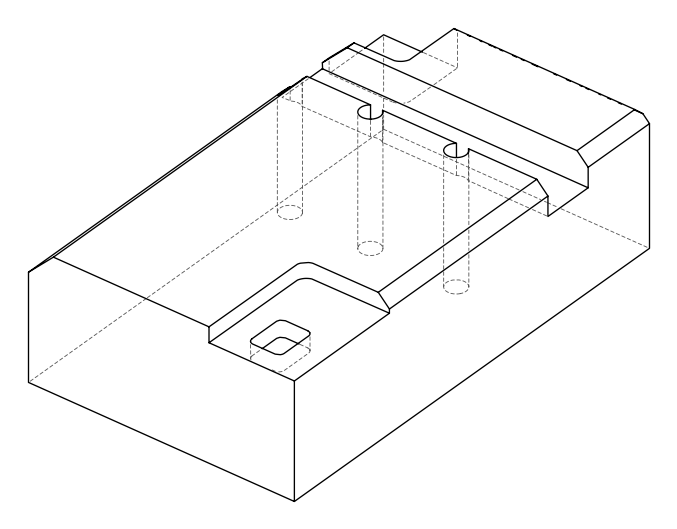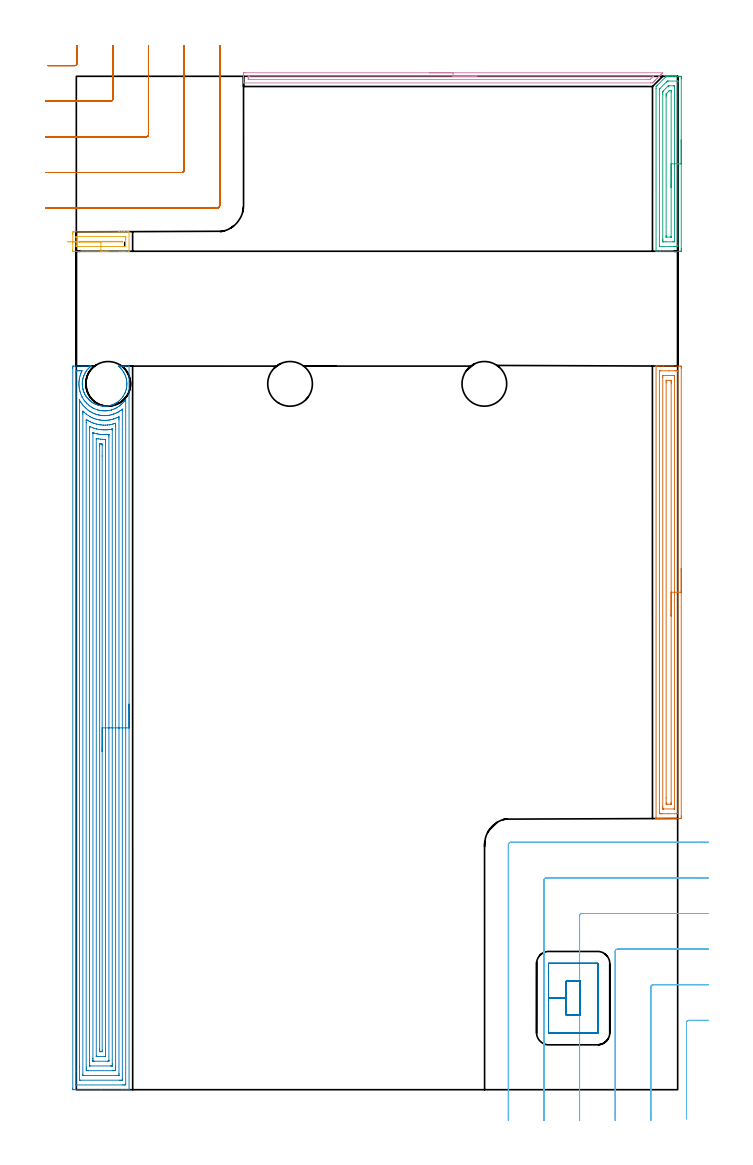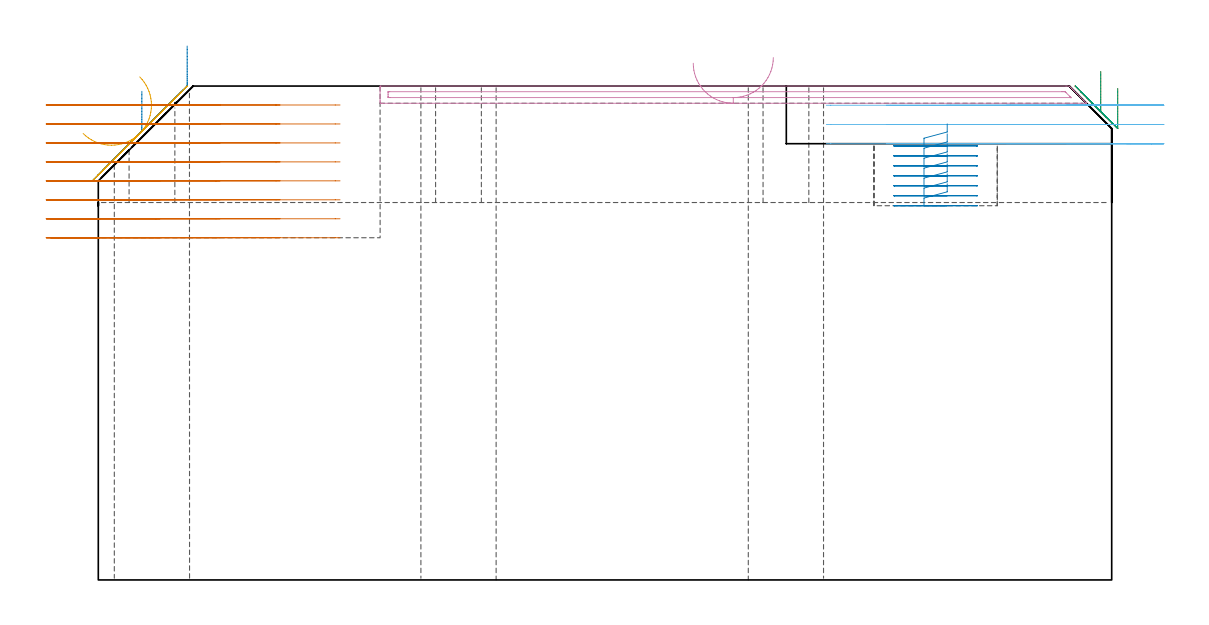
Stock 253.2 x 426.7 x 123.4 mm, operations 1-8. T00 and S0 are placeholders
(PLAN: 21 operations, 13 tool changes, 58 min)
(1 AREA_MILL | FG_CHAMFER_SURFACE | UGT0205_001 | 6.34 min | 11386 mm3)
(2 AREA_MILL_1 | FG_CHAMFER_SURFACE_1 | UGT0205_001 | 21.56 min | 87424 mm3)
(3 AREA_MILL_2 | FG_CHAMFER_SURFACE_2 | UGT0205_001 | 2.57 min | 4478 mm3)
(4 AREA_MILL_3 | FG_CHAMFER_SURFACE_3 | UGT0205_001 | 2.96 min | 1634 mm3)
(5 AREA_MILL_4 | FG_CHAMFER_SURFACE_4 | UGT0205_001 | 0.95 min | 6915 mm3)
(6 MILL_CORNER_NOTCH_RECTANGULAR | CORNER_NOTCH_RECTANGULAR | UGT0201_094 | Follow Part, ap 5, ae 75% | 4.98 min | 132983 mm3)
(7 MILL_CORNER_NOTCH_RECTANGULAR_1 | CORNER_NOTCH_RECTANGULAR_1 | UGT0201_094 | Follow Part, ap 5, ae 75% | 7.47 min | 171441 mm3)
(8 MILL_RECTANGULAR_POCKET | POCKET_RECTANGULAR_STRAIGHT | NXT0201_013 | Follow Part, ap 2.5, ae 75% | 2.69 min | 18430 mm3)
(9 MILL_RECTANGULAR_SLOT | SLOT_RECTANGULAR | UGT0201_009 | Follow Part, ap 11.25, ae 75% | 4.63 min | 351263 mm3)
(10 SPOT_DRILL | STEP1HOLE | NXT0321_9005460120000 | 0.05 min | 43 mm3)
(11 SPOT_DRILL_1 | STEP1HOLE_1 | NXT0321_9005460120000 | 0.05 min | 191 mm3)
(12 SPOT_DRILL_2 | STEP1HOLE_2 | NXT0321_9005460120000 | 0.05 min | 178 mm3)
(13 DRILL_BLIND_HOLE_INTO_CENTER | STEP1HOLE | NXT0301_092 | 0.08 min | 971 mm3)
(14 GUN_DRILL_THROUGH_HOLE | STEP1HOLE | UGT0307_009 | 0.62 min | 11939 mm3)
(15 DRILL_TO_ENLARGE_THROUGH_HOLE | STEP1HOLE | UGT0301_256 | 0.53 min | 18258 mm3)
(16 DRILL_BLIND_HOLE_INTO_CENTER_1 | STEP1HOLE_1 | NXT0301_092 | 0.08 min | 1719 mm3)
(17 GUN_DRILL_THROUGH_HOLE_1 | STEP1HOLE_1 | UGT0307_009 | 0.62 min | 12018 mm3)
(18 DRILL_TO_ENLARGE_THROUGH_HOLE_1 | STEP1HOLE_1 | UGT0301_256 | 0.53 min | 19670 mm3)
(19 DRILL_BLIND_HOLE_INTO_CENTER_2 | STEP1HOLE_2 | NXT0301_092 | 0.08 min | 1720 mm3)
(20 GUN_DRILL_THROUGH_HOLE_2 | STEP1HOLE_2 | UGT0307_009 | 0.62 min | 12036 mm3)
(21 DRILL_TO_ENLARGE_THROUGH_HOLE_2 | STEP1HOLE_2 | UGT0301_256 | 0.53 min | 19658 mm3)
(TOOL UGT0205_001 | Chamfer Mill 20 x 3 x 45 deg. | D20 FL50 Z2)
(TOOL UGT0201_094 | End mill 20 mm | D20 FL38 Z4)
(TOOL NXT0201_013 | ENDMILL 10mm | D10 FL30 Z4)
(TOOL UGT0201_009 | End Mill 45 mm | D45 FL63 Z6)
(TOOL NXT0321_9005460120000 | NC Spot Drill, 142deg, 12mm, Carbide, Uncoated | D12 PA142 FL30 Z2)
(TOOL NXT0301_092 | Carbide Drill 12.1mm [860.1-1210-061A1-MM 2214] | D12.1 PA140 FL77 Z2)
(TOOL UGT0307_009 | Gun Drill 12 mm | D12 PA130 FL24 Z1)
(TOOL UGT0301_256 | Twist Drill 18.8 mm | D18.8 PA118 FL135 Z2)
(OP 1 AREA_MILL)
G17 G21 G94 G90
T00 M6
G54
G17 G0 G90 X254.7 Y219.45 S1061 M3
G43 Z133.4 H0
Z122.8
G94 G1 Y219.412 Z121.928 F250.
Y219.298 Z121.064
Y219.109 Z120.212
Y218.847 Z119.38
Y218.513 Z118.574
Y218.11 Z117.8
Y217.642 Z117.064
Y217.11 Z116.372
Y216.521 Z115.729
Y215.878 Z115.14
Y215.186 Z114.609
Y214.45 Z114.14
Y213.676 Z113.737
Y212.87 Z113.403
Y212.038 Z113.141
Y211.186 Z112.952
Y210.322 Z112.838
Y209.45 Z112.8
Y115.246
X254.699 Y114.811 Z112.801
X254.695 Y114.358 Z112.803
X254.692 Y114.21 Z112.806
X254.248 Y114.2 Z113.249
X247.196 Z120.298
X246.639 Z120.858
X246.315 Z121.181
X245.757 Z121.739
X245.433 Z122.062
X244.785 Z122.715
X244.432 Z123.067
X244.104 Y114.206 Z123.387
X244.103 Y114.207 Z123.388
X244.1 Y114.362 Z123.4
Y114.364
Y304.536
X244.102 Y304.641 Z123.392
X244.103 Y304.654 Z123.39
X244.127 Y304.69 Z123.365
X244.432 Y304.7 Z123.067
X244.785 Z122.715
X245.433 Z122.062
X246.639 Z120.858
X247.196 Z120.298
X253.646 Z113.852
X254.248 Y304.695 Z113.249
X254.692 Y304.69 Z112.806
X254.695 Y304.542 Z112.803
X254.699 Y304.089 Z112.801
X254.7 Y303.632 Z112.8
Y209.45
X253.286 Z114.214
X253.285 Y116.292 Z114.215
X253.284 Y116.242 Z114.216
X253.282 Y116.218 Z114.218
X253.28 Y116.213 Z114.22
X253.267 Y116.21 Z114.233
X252.875 Y116.201 Z114.625
X249.35 Y116.2 Z118.15
X246.706 Z120.794
X246.315 Y116.201 Z121.185
X245.821 Y116.203 Z121.679
X245.613 Y116.21 Z121.887
X245.521 Y116.23 Z121.979
X245.516 Y116.513 Z121.984
X245.515 Y116.596 Z121.985
Y302.608
X245.516 Y302.658 Z121.984
X245.518 Y302.682 Z121.982
X245.52 Y302.687 Z121.98
X245.533 Y302.69 Z121.967
X245.925 Y302.698 Z121.575
X249.449 Y302.7 Z118.051
X252.094 Z115.406
X252.485 Y302.699 Z115.015
X252.979 Y302.697 Z114.521
X253.187 Y302.69 Z114.313
X253.279 Y302.67 Z114.221
X253.284 Y302.387 Z114.216
X253.285 Y302.304 Z114.215
X253.286 Y209.45 Z114.214
X251.872 Z115.628
X251.871 Y119.004 Z115.629
X251.869 Y118.382 Z115.631
X251.866 Y118.247 Z115.634
X251.865 Y118.22 Z115.635
X251.842 Y118.21 Z115.658
X251.78 Y118.203 Z115.72
X251.604 Y118.201 Z115.896
X247.196 Z120.304
X247.017 Y118.203 Z120.483
X246.966 Y118.206 Z120.534
X246.939 Y118.21 Z120.561
X246.935 Y118.222 Z120.565
X246.932 Y118.292 Z120.568
X246.93 Y118.382 Z120.57
X246.929 Y118.653 Z120.571
Y119.275
Y299.896
X246.931 Y300.518 Z120.569
X246.934 Y300.653 Z120.566
X246.935 Y300.68 Z120.565
X246.958 Y300.69 Z120.542
X247.02 Y300.697 Z120.48
X247.196 Y300.699 Z120.304
X251.604 Z115.896
X251.783 Y300.697 Z115.717
X251.834 Y300.694 Z115.666
X251.861 Y300.69 Z115.639
X251.865 Y300.678 Z115.635
X251.868 Y300.608 Z115.632
X251.87 Y300.518 Z115.63
X251.871 Y300.247 Z115.629
Y299.625
X251.872 Y209.45 Z115.628
X250.457 Z117.043
Y121.06
X250.454 Y120.44 Z117.046
X250.45 Y120.23 Z117.05
X250.446 Y120.209 Z117.054
X250.424 Y120.206 Z117.076
X250.372 Y120.203 Z117.128
X250.265 Y120.201 Z117.235
X248.927 Y120.2 Z118.573
X248.53 Y120.21 Z118.97
X248.35 Y120.221 Z119.15
X248.348 Y120.324 Z119.152
X248.344 Y120.791 Z119.156
X248.343 Y122.846 Z119.157
Y297.84
X248.346 Y298.46 Z119.154
X248.35 Y298.67 Z119.15
X248.354 Y298.691 Z119.146
X248.376 Y298.694 Z119.124
X248.428 Y298.697 Z119.072
X248.534 Y298.699 Z118.966
X249.873 Y298.7 Z117.627
X250.27 Y298.69 Z117.23
X250.45 Y298.679 Z117.05
X250.452 Y298.576 Z117.048
X250.456 Y298.109 Z117.044
X250.457 Y297.84 Z117.043
Y297.215
Y209.45
Y208.578 Z117.081
Y207.714 Z117.195
Y206.862 Z117.383
Y206.03 Z117.646
Y205.224 Z117.98
Y204.45 Z118.382
Y203.714 Z118.851
Y203.022 Z119.382
Y202.379 Z119.972
Y201.79 Z120.615
Y201.258 Z121.307
Y200.79 Z122.043
Y200.387 Z122.817
Y200.053 Z123.622
Y199.791 Z124.454
Y199.602 Z125.306
Y199.488 Z126.171
Y199.45 Z127.043
G0 Z133.4
M5
M2
(OP 2 AREA_MILL_1)
G17 G21 G94 G90
T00 M6
G54
G17 G0 G90 X22.2 Y162.35 S1061 M3
G43 Z133.4 H0
G94 G1 Y162.312 Z132.528 F250.
Y162.198 Z131.663
Y162.009 Z130.812
Y161.747 Z129.98
Y161.413 Z129.174
Y161.01 Z128.4
Y160.542 Z127.664
Y160.01 Z126.972
Y159.421 Z126.329
Y158.778 Z125.739
Y158.086 Z125.208
Y157.35 Z124.74
Y156.576 Z124.337
Y155.77 Z124.003
Y154.938 Z123.741
Y154.086 Z123.552
Y153.222 Z123.438
Y152.35 Z123.4
Y0.161
X22.194 Y0.01 Z123.393
X21.896 Y0. Z123.096
X21.536 Z122.735
X20.901 Z122.095
X19.704 Z120.9
X19.142 Z120.336
X10.341 Z111.538
X-1.08 Z100.117
X-1.364 Y0.003 Z99.834
X-1.492 Y0.01 Z99.705
X-1.499 Y0.14 Z99.699
X-1.5 Y0.608 Z99.7
Y303.626
X-1.499 Y304.092 Z99.701
X-1.496 Y304.514 Z99.702
X-1.492 Y304.69 Z99.705
X-1.08 Y304.7 Z100.117
X2.437 Z103.632
X3.878 Z105.075
X5.075 Z106.269
X5.392 Z106.592
X5.954 Z107.153
X6.034 Z107.231
X6.121 Z107.313
X6.196 Y304.69 Z107.384
X6.201 Y304.675 Z107.389
X6.202 Y304.67 Z107.39
X6.137 Y304.62 Z107.331
X6.034 Y304.539 Z107.232
X5.954 Y304.474 Z107.152
X5.854 Y304.394 Z107.053
X5.755 Y304.311 Z106.954
X5.457 Y304.043 Z106.657
X5.208 Y303.795 Z106.407
X5.16 Y303.747 Z106.359
X5.075 Y303.655 Z106.275
X4.871 Y303.433 Z106.07
X4.672 Y303.2 Z105.871
X4.593 Y303.108 Z105.793
X4.268 Y302.677 Z105.467
X4.195 Y302.569 Z105.395
X3.958 Y302.216 Z105.157
X3.696 Y301.773 Z104.896
X3.689 Y301.759 Z104.889
X3.506 Y301.415 Z104.702
X3.457 Y301.324 Z104.655
X3.376 Y301.155 Z104.575
X3.222 Y300.795 Z104.421
X3.117 Y300.522 Z104.312
X3.081 Y300.432 Z104.278
X3.048 Y300.337 Z104.247
X3.023 Y300.261 Z104.221
X2.964 Y300.076 Z104.157
X2.934 Y299.987 Z104.128
X2.806 Y299.54 Z104.001
X2.73 Y299.219 Z103.929
X2.701 Y299.095 Z103.9
X2.638 Y298.737 Z103.833
X2.621 Y298.648 Z103.818
X2.562 Y298.202 Z103.76
X2.554 Y298.108 Z103.752
X2.535 Y297.844 Z103.724
X2.527 Y297.756 Z103.717
X2.519 Y297.526 Z103.707
X2.517 Y297.44 Z103.701
X2.512 Y297.335 Z103.699
X2.51 Y297.31
X2.515 Y296.952 Z103.704
Y296.863 Z103.708
X2.528 Y296.599 Z103.727
X2.539 Y296.417 Z103.738
X2.578 Y296.059 Z103.776
X2.587 Y295.972 Z103.786
X2.657 Y295.525 Z103.856
X2.73 Y295.169 Z103.929
X2.748 Y295.079 Z103.947
X2.843 Y294.72 Z104.039
X2.866 Y294.632 Z104.062
X2.978 Y294.274 Z104.173
X3.004 Y294.187 Z104.201
X3.17 Y293.739 Z104.368
X3.313 Y293.39 Z104.513
X3.353 Y293.295 Z104.552
X3.376 Y293.244 Z104.575
X3.535 Y292.935 Z104.731
X3.592 Y292.821 Z104.79
X3.823 Y292.403 Z105.02
X3.902 Y292.278 Z105.098
X3.956 Y292.191 Z105.153
X4.039 Y292.057 Z105.238
X4.05 Y292.041 Z105.249
X4.269 Y291.719 Z105.466
X4.361 Y291.596 Z105.556
X4.424 Y291.511 Z105.619
X4.69 Y291.187 Z105.889
X4.782 Y291.078 Z105.978
X4.785 Y291.074 Z105.981
X4.849 Y291.001 Z106.047
X5.028 Y290.799 Z106.227
X5.075 Y290.747 Z106.272
X5.112 Y290.703 Z106.311
X5.16 Y290.649 Z106.359
X5.189 Y290.619 Z106.388
X5.325 Y290.494 Z106.523
X5.368 Y290.454 Z106.565
X5.419 Y290.406 Z106.618
X5.594 Y290.243 Z106.793
X5.615 Y290.224 Z106.813
X5.661 Y290.186 Z106.857
X5.75 Y290.108 Z106.946
X5.954 Y289.932 Z107.15
X6.053 Y289.846 Z107.251
X6.096 Y289.811 Z107.295
X6.201 Y289.727 Z107.401
X6.569 Y289.466 Z107.768
X6.944 Y289.224 Z108.143
X7.008 Y289.187 Z108.207
X7.273 Y289.035 Z108.465
X7.345 Y288.992 Z108.543
X7.472 Y288.918 Z108.672
X7.616 Y288.835 Z108.815
X7.836 Y288.729 Z109.036
X8.279 Y288.533 Z109.479
X8.728 Y288.358 Z109.928
X9.172 Y288.211 Z110.372
X9.62 Y288.09 Z110.82
X10.279 Y287.943 Z111.479
X10.512 Y287.911 Z111.712
X11.404 Y287.825 Z112.604
X11.85 Y287.808 Z113.05
X12.296 Y287.816 Z113.496
X12.743 Y287.846 Z113.943
X13.188 Y287.895 Z114.388
X13.521 Y287.943 Z114.721
X14.08 Y288.066 Z115.28
X14.528 Y288.182 Z115.728
X14.972 Y288.324 Z116.172
X15.421 Y288.491 Z116.621
X15.864 Y288.682 Z117.064
X16.184 Y288.835 Z117.384
X16.756 Y289.163 Z117.956
X17.182 Y289.435 Z118.382
X17.648 Y289.764 Z118.848
X18.101 Y290.149 Z119.301
X18.54 Y290.55 Z119.74
X18.61 Y290.619 Z119.81
X19.004 Y291.059 Z120.204
X19.38 Y291.511 Z120.58
X19.432 Y291.579 Z120.632
X19.713 Y291.986 Z120.913
X19.976 Y292.403 Z121.176
X20.324 Y293.036 Z121.524
X20.446 Y293.295 Z121.646
X20.631 Y293.739 Z121.831
X20.798 Y294.187 Z121.998
X20.936 Y294.632 Z122.136
X21.052 Y295.079 Z122.252
X21.142 Y295.516 Z122.342
X21.218 Y295.971 Z122.418
X21.261 Y296.417 Z122.461
X21.287 Y296.864 Z122.487
X21.292 Y297.31 Z122.492
X21.274 Y297.756 Z122.474
X21.216 Y298.445 Z122.416
X21.184 Y298.648 Z122.384
X21.099 Y299.095 Z122.299
X20.997 Y299.54 Z122.197
X20.869 Y299.988 Z122.069
X20.72 Y300.432 Z121.92
X20.542 Y300.88 Z121.742
X20.346 Y301.324 Z121.546
X20.324 Y301.368 Z121.524
X20.092 Y301.795 Z121.292
X19.841 Y302.216 Z121.041
X19.432 Y302.816 Z120.632
X19.208 Y303.108 Z120.408
X18.881 Y303.484 Z120.081
X18.54 Y303.848 Z119.74
X18.386 Y304. Z119.586
X18.282 Y304.092 Z119.482
X18.115 Y304.243 Z119.314
X17.849 Y304.493 Z119.046
X17.781 Y304.581 Z118.978
X17.703 Y304.7 Z118.898
X19.142 Z120.336
X19.704 Z120.901
X20.021 Z121.217
X20.583 Z121.779
X20.901 Z122.095
X21.897 Y304.699 Z123.097
X22.194 Y304.69 Z123.393
X22.2 Y304.539 Z123.4
Y152.35
X20.786 Z121.986
X20.785 Y2.51 Z121.985
X20.784 Y2.393 Z121.984
X20.779 Y2.015 Z121.979
X20.404 Y2.004 Z121.604
X20.021 Y2.002 Z121.221
X19.529 Y2. Z120.729
X-0.004 Y2.001 Z101.196
X-0.033 Y2.003 Z101.167
X-0.063 Y2.008 Z101.137
X-0.079 Y2.013 Z101.121
X-0.08 Y2.035 Z101.12
X-0.085 Y2.275 Z101.115
X-0.086 Y7.827 Z101.114
X-0.085 Y302.19 Z101.115
X-0.084 Y302.307 Z101.116
X-0.079 Y302.685 Z101.121
X0.296 Y302.696 Z101.496
X0.679 Y302.699 Z101.879
X1.171 Y302.7 Z102.371
X1.558 Z102.758
X2.051 Y302.699 Z103.251
X2.222 Y302.695 Z103.422
X2.355 Y302.69 Z103.555
X2.399 Y302.679 Z103.599
X2.293 Y302.454 Z103.493
X2.226 Y302.307 Z103.426
X2.022 Y301.836 Z103.222
X1.853 Y301.415 Z103.053
X1.806 Y301.289 Z103.006
X1.774 Y301.195 Z102.974
X1.558 Y300.522 Z102.758
X1.385 Y299.805 Z102.585
X1.345 Y299.629 Z102.545
X1.242 Y299.057 Z102.442
X1.2 Y298.737 Z102.4
X1.148 Y298.26 Z102.348
X1.116 Y297.844 Z102.316
X1.099 Y297.417 Z102.299
X1.102 Y296.952 Z102.302
X1.121 Y296.503 Z102.321
X1.154 Y296.059 Z102.354
X1.217 Y295.513 Z102.417
X1.271 Y295.166 Z102.471
X1.42 Y294.414 Z102.62
X1.454 Y294.274 Z102.654
X1.558 Y293.879 Z102.758
X1.716 Y293.381 Z102.916
X1.8 Y293.136 Z103.
X2.056 Y292.489 Z103.256
X2.17 Y292.217 Z103.37
X2.437 Y291.667 Z103.637
X2.468 Y291.606 Z103.668
X2.473 Y291.596 Z103.673
X2.52 Y291.511 Z103.72
X3.007 Y290.703 Z104.207
X3.316 Y290.252 Z104.516
X3.662 Y289.811 Z104.862
X4.195 Y289.191 Z105.395
X4.456 Y288.918 Z105.656
X5.075 Y288.358 Z106.275
X5.469 Y288.026 Z106.669
X5.75 Y287.819 Z106.95
X5.954 Y287.676 Z107.154
X6.277 Y287.467 Z107.477
X6.822 Y287.133 Z108.022
X6.847 Y287.119 Z108.047
X7.216 Y286.925 Z108.416
X7.433 Y286.822 Z108.633
X7.712 Y286.699 Z108.912
X8.428 Y286.406 Z109.628
X8.592 Y286.352 Z109.792
X8.933 Y286.24 Z110.133
X9.471 Y286.104 Z110.671
X9.647 Y286.061 Z110.847
X10.044 Y285.981 Z111.244
X10.35 Y285.934 Z111.55
X10.692 Y285.893 Z111.892
X11.229 Y285.847 Z112.429
X11.638 Y285.825 Z112.838
X12.108 Y285.822 Z113.308
X12.505 Y285.838 Z113.705
X12.988 Y285.877 Z114.188
X13.311 Y285.912 Z114.511
X13.867 Y286.005 Z115.067
X14.06 Y286.044 Z115.26
X14.746 Y286.207 Z115.946
X14.773 Y286.213 Z115.973
X14.866 Y286.24 Z116.066
X15.433 Y286.436 Z116.633
X15.625 Y286.509 Z116.825
X16.064 Y286.688 Z117.264
X16.504 Y286.887 Z117.704
X16.669 Y286.966 Z117.869
X16.978 Y287.133 Z118.178
X17.235 Y287.284 Z118.435
X17.384 Y287.377 Z118.584
X17.774 Y287.629 Z118.974
X18.263 Y287.965 Z119.463
X18.298 Y287.99 Z119.498
X18.344 Y288.026 Z119.544
X18.774 Y288.399 Z119.974
X19.142 Y288.729 Z120.342
X19.346 Y288.918 Z120.546
X19.674 Y289.271 Z120.874
X20.021 Y289.662 Z121.221
X20.09 Y289.741 Z121.29
X20.147 Y289.811 Z121.347
X20.342 Y290.059 Z121.542
X20.478 Y290.24 Z121.678
X20.778 Y290.656 Z121.978
X20.786 Y289.811 Z121.986
Y152.35
X19.371 Z120.571
Y4.838
X19.369 Y4.178 Z120.569
X19.367 Y4.062 Z120.567
X19.364 Y4.013 Z120.564
X19.312 Y4.006 Z120.512
X19.142 Y4.003 Z120.342
X18.438 Y4. Z119.638
X18.263 Z119.463
X1.733 Z102.933
X1.558 Y4.003 Z102.758
X1.383 Y4.008 Z102.583
X1.338 Y4.01 Z102.538
X1.335 Y4.04 Z102.535
X1.331 Y4.101 Z102.531
X1.329 Y4.178 Z102.529
X1.328 Y9.527 Z102.528
X1.329 Y290.384 Z102.529
X1.33 Y290.406 Z102.53
X1.339 Y290.393 Z102.539
X1.682 Y289.811 Z102.882
X1.874 Y289.49 Z103.074
X2.261 Y288.918 Z103.461
X2.437 Y288.68 Z103.637
X2.722 Y288.317 Z103.922
X2.966 Y288.026 Z104.166
X3.316 Y287.624 Z104.516
X3.805 Y287.133 Z105.005
X4.195 Y286.779 Z105.395
X4.831 Y286.24 Z106.031
X5.075 Y286.063 Z106.275
X5.63 Y285.676 Z106.83
X5.954 Y285.482 Z107.154
X6.181 Y285.348 Z107.381
X6.833 Y284.997 Z108.033
X7.456 Y284.715 Z108.656
X7.712 Y284.613 Z108.912
X8.115 Y284.455 Z109.315
X8.592 Y284.308 Z109.792
X9.173 Y284.153 Z110.373
X9.471 Y284.083 Z110.671
X9.933 Y283.986 Z111.133
X10.35 Y283.928 Z111.55
X10.93 Y283.866 Z112.13
X11.229 Y283.846 Z112.429
X11.854 Y283.821 Z113.054
X12.108 Y283.822 Z113.308
X12.706 Y283.849 Z113.906
X12.988 Y283.873 Z114.188
X13.504 Y283.931 Z114.704
X13.867 Y283.991 Z115.067
X14.251 Y284.065 Z115.451
X14.746 Y284.183 Z115.946
X14.96 Y284.238 Z116.16
X15.625 Y284.438 Z116.825
X15.639 Y284.442 Z116.839
X15.679 Y284.455 Z116.879
X16.273 Y284.69 Z117.473
X16.504 Y284.787 Z117.704
X16.886 Y284.96 Z118.086
X17.384 Y285.213 Z118.584
X17.471 Y285.259 Z118.671
X17.628 Y285.348 Z118.828
X18.023 Y285.591 Z119.223
X18.263 Y285.746 Z119.463
X18.556 Y285.943 Z119.756
X18.982 Y286.24 Z120.182
X19.072 Y286.312 Z120.272
X19.142 Y286.369 Z120.342
X19.2 Y286.417 Z120.4
X19.294 Y286.493 Z120.494
X19.345 Y286.53 Z120.545
X19.366 Y286.544 Z120.566
X19.367 Y286.538 Z120.567
X19.369 Y286.473 Z120.569
X19.371 Y286.24 Z120.571
Y286.008
Y152.35
X17.957 Z119.157
Y6.856
X17.955 Y6.276 Z119.155
X17.952 Y6.08 Z119.152
X17.951 Y6.018 Z119.151
X17.91 Y6.01 Z119.11
X17.805 Y6.007 Z119.005
X17.384 Y6. Z118.584
X17.347 Z118.547
X3.28 Z104.48
X2.893 Y6.004 Z104.093
X2.796 Y6.007 Z103.996
X2.753 Y6.01 Z103.953
X2.75 Y6.04 Z103.95
X2.747 Y6.128 Z103.947
X2.743 Y6.545 Z103.943
Y284.455
Y285.037
X2.746 Y285.348 Z103.946
X2.75 Y285.698 Z103.95
X2.753 Y285.712 Z103.953
X3.146 Y285.348 Z104.346
X3.316 Y285.198 Z104.516
X4.181 Y284.455 Z105.381
X4.195 Y284.444 Z105.395
X4.236 Y284.414 Z105.436
X5.075 Y283.846 Z106.275
X5.536 Y283.563 Z106.736
X5.954 Y283.333 Z107.154
X6.439 Y283.071 Z107.639
X6.833 Y282.899 Z108.033
X7.372 Y282.67 Z108.572
X7.712 Y282.542 Z108.912
X7.908 Y282.472 Z109.108
X8.592 Y282.273 Z109.792
X9.12 Y282.133 Z110.32
X9.471 Y282.06 Z110.671
X9.81 Y281.993 Z111.01
X10.196 Y281.933 Z111.396
X10.35 Y281.917 Z111.55
X11.168 Y281.84 Z112.368
X11.229 Y281.837 Z112.429
X12.073 Y281.814 Z113.273
X12.108 Y281.815 Z113.308
X12.91 Y281.856 Z114.11
X12.988 Y281.864 Z114.188
X13.7 Y281.947 Z114.9
X13.867 Y281.974 Z115.067
X14.444 Y282.084 Z115.644
X14.746 Y282.154 Z115.946
X15.154 Y282.256 Z116.354
X15.625 Y282.396 Z116.825
X15.831 Y282.461 Z117.031
X16.429 Y282.67 Z117.629
X16.484 Y282.691 Z117.684
X16.504 Y282.7 Z117.704
X17.101 Y282.957 Z118.301
X17.384 Y283.088 Z118.584
X17.827 Y283.303 Z119.027
X17.948 Y283.362 Z119.148
X17.951 Y283.244 Z119.151
X17.955 Y282.982 Z119.155
X17.957 Y282.67 Z119.157
Y282.088
Y152.35
X16.543 Z117.743
Y9.534
X16.541 Y8.641 Z117.741
X16.54 Y8.604 Z117.74
X16.504 Y8.01 Z117.704
X16.253 Y8.004 Z117.453
X15.625 Y8.001 Z116.825
X15.377 Y8. Z116.577
X5.075 Y8.001 Z106.275
X4.825 Y8.002 Z106.025
X4.195 Y8.01 Z105.395
X4.16 Y8.641 Z105.36
X4.158 Y8.679 Z105.358
X4.157 Y9.534 Z105.357
Y280.924
X4.159 Y281.777 Z105.359
X4.16 Y281.813 Z105.36
X4.195 Y282.206 Z105.395
X4.455 Y282.044 Z105.655
X4.886 Y281.777 Z106.086
X5.075 Y281.669 Z106.275
X5.318 Y281.53 Z106.518
X5.954 Y281.198 Z107.154
X6.65 Y280.885 Z107.85
X6.833 Y280.809 Z108.033
X6.959 Y280.757 Z108.159
X7.427 Y280.585 Z108.627
X7.712 Y280.492 Z108.912
X8.269 Y280.319 Z109.469
X8.592 Y280.24 Z109.792
X9.421 Y280.042 Z110.621
X9.471 Y280.032 Z110.671
X9.679 Y279.992 Z110.879
X10.35 Y279.912 Z111.55
X10.438 Y279.903 Z111.638
X11.229 Y279.844 Z112.429
X11.385 Y279.834 Z112.585
X12.108 Y279.822 Z113.308
X12.274 Y279.824 Z113.474
X12.988 Y279.862 Z114.188
X13.107 Y279.871 Z114.307
X13.867 Y279.955 Z115.067
X13.899 Y279.96 Z115.099
X14.093 Y279.992 Z115.293
X14.642 Y280.098 Z115.842
X14.746 Y280.122 Z115.946
X15.349 Y280.273 Z116.549
X15.625 Y280.351 Z116.825
X16.031 Y280.473 Z117.231
X16.504 Y280.622 Z117.704
X16.54 Y279.992 Z117.74
X16.542 Y279.955 Z117.742
X16.543 Y279.1 Z117.743
Y152.35
X15.129 Z116.329
Y10.93
X15.127 Y10.426 Z116.327
X15.124 Y10.042 Z116.324
X15.122 Y10.018 Z116.322
X15.111 Y10.01 Z116.311
X15.061 Y10.006 Z116.261
X14.956 Y10.002 Z116.156
X14.746 Y10.001 Z115.946
X14.287 Y10. Z115.487
X5.814 Z107.014
X5.702 Y10.002 Z106.902
X5.628 Y10.006 Z106.828
X5.586 Y10.01 Z106.786
X5.578 Y10.018 Z106.778
X5.576 Y10.038 Z106.776
X5.573 Y10.426 Z106.773
X5.571 Y10.815 Z106.771
Y11.319
Y278.595
X5.574 Y279.1 Z106.774
X5.576 Y279.22 Z106.776
X5.577 Y279.24 Z106.777
X5.607 Y279.236 Z106.807
X5.663 Y279.215 Z106.863
X5.942 Y279.1 Z107.142
X5.962 Y279.091 Z107.162
X6.833 Y278.741 Z108.033
X7.382 Y278.543 Z108.582
X7.712 Y278.448 Z108.912
X8.582 Y278.207 Z109.782
X8.592 Y278.205 Z109.792
X9.471 Y278.023 Z110.671
X9.686 Y277.989 Z110.886
X10.35 Y277.914 Z111.55
X10.67 Y277.882 Z111.87
X11.229 Y277.845 Z112.429
X11.601 Y277.83 Z112.801
X12.108 Y277.822 Z113.308
X12.476 Y277.834 Z113.676
X12.988 Y277.865 Z114.188
X13.3 Y277.89 Z114.5
X13.867 Y277.955 Z115.067
X14.086 Y277.984 Z115.286
X14.746 Y278.098 Z115.946
X14.837 Y278.115 Z116.037
X14.97 Y278.144 Z116.17
X15.06 Y278.163 Z116.26
X15.113 Y278.171 Z116.313
X15.122 Y278.169 Z116.322
X15.124 Y278.164 Z116.324
X15.126 Y278.139 Z116.326
X15.128 Y278.02 Z116.328
X15.129 Y277.818 Z116.329
Y152.35
X13.715 Z114.915
X13.714 Y12.366 Z114.914
X13.713 Y12.211 Z114.913
X13.709 Y12.028 Z114.909
X13.708 Y12.013 Z114.908
X13.653 Y12.009 Z114.853
X13.543 Y12.004 Z114.743
X13.404 Y12.001 Z114.604
X13.196 Y12. Z114.396
X7.712 Z108.912
X7.04 Y12.002 Z108.24
X7.007 Y12.006 Z108.207
X7. Y12.008 Z108.2
X6.992 Y12.05 Z108.192
X6.99 Y12.211 Z108.19
X6.986 Y12.949 Z108.186
X6.985 Y13.104 Z108.185
X6.986 Y276.267 Z108.186
X6.987 Y276.422 Z108.187
X6.99 Y276.573 Z108.19
X6.992 Y276.6 Z108.192
X7.082 Y276.578 Z108.282
X7.167 Y276.556 Z108.367
X7.254 Y276.532 Z108.454
X7.64 Y276.422 Z108.84
X7.738 Y276.396 Z108.938
X8.592 Y276.19 Z109.792
X8.887 Y276.121 Z110.087
X9.471 Y276.014 Z110.671
X9.934 Y275.952 Z111.134
X10.35 Y275.911 Z111.55
X10.902 Y275.861 Z112.102
X11.229 Y275.844 Z112.429
X11.818 Y275.824 Z113.018
X12.108 Y275.822 Z113.308
X12.679 Y275.843 Z113.879
X12.988 Y275.863 Z114.188
X13.501 Y275.901 Z114.701
X13.66 Y275.911 Z114.86
X13.689 Z114.889
X13.708 Y275.905 Z114.908
X13.709 Y275.866 Z114.909
X13.713 Y275.685 Z114.913
X13.714 Y275.529 Z114.914
X13.715 Y274.791 Z114.915
Y152.35
X12.3 Z113.5
Y14.694
X12.299 Y14.499 Z113.499
X12.295 Y14.11 Z113.495
X12.293 Y14.009 Z113.493
X12.272 Y14.006 Z113.472
X12.218 Y14.003 Z113.418
X12.108 Y14. Z113.308
X8.592 Z109.792
X8.482 Y14.003 Z109.682
X8.429 Y14.007 Z109.629
X8.408 Y14.01 Z109.608
X8.406 Y14.021 Z109.606
X8.401 Y14.069 Z109.601
X8.4 Y14.084 Z109.6
Y14.191
Y273.744
X8.401 Y273.938 Z109.601
X8.405 Y274.133 Z109.605
X8.406 Y274.181 Z109.606
X8.426 Y274.184 Z109.626
X8.483 Y274.176 Z109.683
X8.592 Y274.158 Z109.792
X9.171 Y274.049 Z110.371
X9.471 Y274.006 Z110.671
X10.179 Y273.917 Z111.379
X10.35 Y273.902 Z111.55
X11.134 Y273.841 Z112.334
X12.108 Y273.812 Z113.308
X12.178 Y273.808 Z113.378
X12.294 Y273.799 Z113.494
X12.295 Y273.744 Z113.495
X12.298 Y273.551 Z113.498
X12.3 Y272.851 Z113.5
Y272.656
Y152.35
X10.886 Z112.086
Y16.674
X10.885 Y16.132 Z112.085
X10.882 Y16.053 Z112.082
X10.88 Y16.014 Z112.08
X10.847 Y16.01 Z112.047
X10.682 Y16.004 Z111.882
X10.35 Y16.001 Z111.55
X10.135 Y16. Z111.335
X9.947 Y16.005 Z111.147
X9.854 Y16.01 Z111.054
X9.82 Y16.016 Z111.02
X9.819 Y16.042 Z111.019
X9.815 Y16.325 Z111.015
X9.814 Y16.674 Z111.014
Y17.219
Y271.066
X9.815 Y271.609 Z111.015
X9.817 Y271.792 Z111.017
X9.82 Y271.927 Z111.02
X9.921 Y271.928 Z111.121
X10.35 Y271.895 Z111.55
X10.418 Y271.89 Z111.618
X10.747 Y271.858 Z111.947
X10.879 Y271.844 Z112.079
X10.881 Y271.776 Z112.081
X10.885 Y271.416 Z112.085
X10.886 Y266.829 Z112.086
Y152.35
Y151.478 Z112.124
Y150.614 Z112.238
Y149.762 Z112.427
Y148.93 Z112.689
Y148.124 Z113.023
Y147.35 Z113.426
Y146.614 Z113.895
Y145.922 Z114.426
Y145.279 Z115.015
Y144.69 Z115.658
Y144.158 Z116.35
Y143.69 Z117.086
Y143.287 Z117.86
Y142.953 Z118.666
Y142.691 Z119.498
Y142.502 Z120.35
Y142.388 Z121.215
Y142.35 Z122.086
G0 Z133.4
M5
M2
(OP 3 AREA_MILL_2)
G17 G21 G94 G90
T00 M6
G54
G17 G0 G90 X254.7 Y399.85 S1061 M3
G43 Z133.4 H0
Z122.8
G94 G1 Y399.812 Z121.929 F250.
Y399.698 Z121.064
Y399.509 Z120.212
Y399.247 Z119.38
Y398.913 Z118.574
Y398.51 Z117.8
Y398.042 Z117.064
Y397.51 Z116.372
Y396.921 Z115.729
Y396.278 Z115.14
Y395.586 Z114.609
Y394.85 Z114.14
Y394.076 Z113.737
Y393.27 Z113.403
Y392.438 Z113.141
Y391.587 Z112.952
Y390.722 Z112.838
Y389.85 Z112.8
Y354.067
X254.699 Y353.631 Z112.801
X254.695 Y353.178 Z112.803
X254.692 Y353.01 Z112.806
X254.248 Y353. Z113.249
X247.196 Z120.298
X245.796 Z121.7
X245.433 Z122.062
X244.708 Z122.792
X244.472 Z123.028
X244.105 Z123.386
X244.103 Y353.007 Z123.388
X244.1 Y353.184 Z123.4
Y421.597
X244.106 Y422.401 Z123.392
X244.193 Y422.492 Z123.305
X244.552 Y422.853 Z122.946
X248.078 Y426.38 Z119.418
X248.215 Y426.516 Z119.283
X248.351 Y426.655 Z119.14
X248.397 Y426.69 Z119.092
X248.44 Y426.7 Z119.05
X248.521 Z118.971
X248.842 Z118.657
X249.115 Z118.385
X249.841 Z117.654
X251.085 Z116.412
X252.485 Z115.01
X253.107 Z114.389
X253.989 Z113.508
X254.248 Y426.697 Z113.249
X254.691 Y426.69 Z112.806
X254.695 Y426.522 Z112.803
X254.699 Y426.069 Z112.801
X254.7 Y425.61 Z112.8
Y389.85
X253.286 Z114.214
X253.285 Y355.502 Z114.215
X253.284 Y355.42 Z114.216
X253.279 Y355.023 Z114.221
X252.892 Y355.007 Z114.608
X252.485 Y355.002 Z115.015
X252.017 Y355. Z115.483
X251.604 Z115.896
X245.616 Y355.001 Z121.884
X245.581 Y355.002 Z121.919
X245.546 Y355.006 Z121.954
X245.522 Y355.01 Z121.978
X245.521 Y355.038 Z121.979
X245.515 Y355.337 Z121.985
X245.514 Y420.703 Z121.986
X245.517 Y421.109 Z121.983
X245.52 Y421.312 Z121.98
X245.521 Y421.358 Z121.979
X245.544 Y421.385 Z121.956
X245.591 Y421.437 Z121.909
X245.747 Y421.597 Z121.753
X248.43 Y424.28 Z119.07
X248.699 Y424.544 Z118.801
X248.788 Y424.627 Z118.712
X248.858 Y424.69 Z118.642
X248.959 Y424.692 Z118.541
X249.428 Y424.699 Z118.072
X253.184 Z114.316
X253.219 Y424.698 Z114.281
X253.254 Y424.694 Z114.246
X253.278 Y424.691 Z114.222
X253.279 Y424.662 Z114.221
X253.285 Y424.363 Z114.215
X253.286 Y389.85 Z114.214
X251.871 Z115.629
Y357.831
X251.869 Y357.208 Z115.631
X251.867 Y357.073 Z115.633
X251.865 Y357.014 Z115.635
X251.803 Y357.006 Z115.697
X251.604 Y357.003 Z115.896
X250.927 Y357. Z116.573
X248.283 Z119.217
X247.401 Z120.099
X247.196 Y357.003 Z120.304
X246.991 Y357.008 Z120.509
X246.939 Y357.01 Z120.561
X246.935 Y357.047 Z120.565
X246.931 Y357.118 Z120.569
X246.929 Y357.208 Z120.571
Y357.48
X246.928 Y358.103 Z120.572
X246.929 Y419.186 Z120.571
X246.932 Y419.809 Z120.568
X246.935 Y420.074 Z120.565
X246.943 Y420.332 Z120.557
X247.196 Y420.596 Z120.304
X247.249 Y420.65 Z120.251
X249.092 Y422.492 Z118.408
X249.245 Y422.638 Z118.255
X249.3 Y422.688 Z118.2
X249.43 Y422.693 Z118.07
X249.636 Y422.699 Z117.864
X251.399 Y422.7 Z116.101
X251.604 Y422.697 Z115.896
X251.809 Y422.692 Z115.691
X251.861 Y422.69 Z115.639
X251.865 Y422.653 Z115.635
X251.869 Y422.582 Z115.631
X251.87 Y422.492 Z115.63
X251.871 Y417.629 Z115.629
Y389.85
X250.457 Z117.043
Y359.266
X250.455 Y359.057 Z117.045
X250.453 Y359.022 Z117.047
X250.45 Y359.011 Z117.05
X250.443 Y359.008 Z117.057
X250.39 Y359.003 Z117.11
X250.28 Y359.001 Z117.22
X248.52 Z118.98
X248.411 Y359.002 Z119.089
X248.357 Y359.006 Z119.143
X248.349 Y359.01 Z119.151
X248.346 Y359.015 Z119.154
X248.344 Y359.037 Z119.156
X248.343 Y359.143 Z119.157
Y359.622
Y418.02
X248.344 Y418.645 Z119.156
X248.346 Y418.915 Z119.154
X248.35 Y419.226 Z119.15
X248.356 Y419.296 Z119.144
X248.396 Y419.34 Z119.104
X248.467 Y419.414 Z119.033
X248.857 Y419.809 Z118.643
X248.959 Y419.911 Z118.541
X249.353 Y420.304 Z118.147
X249.517 Y420.466 Z117.983
X249.649 Y420.593 Z117.851
X249.735 Y420.675 Z117.765
X249.841 Y420.699 Z117.659
X249.844 Y420.7 Z117.656
X250.28 Y420.699 Z117.22
X250.389 Y420.698 Z117.111
X250.443 Y420.694 Z117.057
X250.451 Y420.69 Z117.049
X250.454 Y420.685 Z117.046
X250.456 Y420.663 Z117.044
X250.457 Y420.557 Z117.043
Y420.078
Y389.85
Y388.978 Z117.081
Y388.114 Z117.195
Y387.262 Z117.383
Y386.43 Z117.646
Y385.624 Z117.98
Y384.85 Z118.382
Y384.114 Z118.851
Y383.422 Z119.382
Y382.779 Z119.972
Y382.19 Z120.615
Y381.659 Z121.307
Y381.19 Z122.043
Y380.787 Z122.817
Y380.453 Z123.623
Y380.191 Z124.455
Y380.002 Z125.306
Y379.888 Z126.171
Y379.85 Z127.043
G0 Z133.4
M5
M2
(OP 4 AREA_MILL_3)
G17 G21 G94 G90
T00 M6
G54
G17 G0 G90 X148.65 Y428.2 S1061 M3
G43 Z133.4 H0
Z129.1
G94 G1 X148.688 Z128.228 F250.
X148.802 Z127.363
X148.991 Z126.512
X149.253 Z125.68
X149.587 Z124.874
X149.99 Z124.1
X150.458 Z123.364
X150.99 Z122.672
X151.579 Z122.029
X152.222 Z121.439
X152.914 Z120.908
X153.65 Z120.44
X154.424 Z120.037
X155.23 Z119.703
X156.062 Z119.441
X156.914 Z119.252
X157.778 Z119.138
X158.65 Z119.1
X246.868 Y428.199 Z119.099
X246.883 Y428.194 Z119.103
X246.868 Y428.171 Z119.127
X246.767 Y428.067 Z119.232
X246.272 Y427.571 Z119.728
X246.068 Y427.366 Z119.93
X245.494 Y426.794 Z120.506
X245.377 Y426.677 Z120.622
X245.191 Y426.489 Z120.807
X244.663 Y425.963 Z121.337
X244.313 Y425.611 Z121.685
X243.832 Y425.132 Z122.168
X243.589 Y424.888 Z122.41
X243.436 Y424.734 Z122.561
X243.287 Y424.585 Z122.712
X243.142 Y424.441 Z122.857
X242.997 Y424.295 Z123.
X242.695 Y423.996 Z123.302
X242.602 Y423.906 Z123.392
X241.801 Y423.9 Z123.4
X70.581
X70.41 Y423.902 Z123.389
X70.403 Y424.058 Z123.235
X70.4 Y424.221 Z123.079
Y424.46 Z122.839
Y425.173 Z122.122
Y426.406 Z120.891
Y426.927 Z120.367
Y427.544 Z119.751
X70.404 Y427.805 Z119.491
X70.41 Y428.192 Z119.104
X70.63 Y428.196 Z119.102
X71.028 Y428.2 Z119.1
X158.65
Y426.786 Z120.514
X242.84 Y426.785 Z120.515
X242.954 Y426.784 Z120.516
X243.01 Y426.781 Z120.519
X243.019 Y426.778 Z120.522
X243.018 Y426.775 Z120.525
X242.937 Y426.69 Z120.61
X242.799 Y426.549 Z120.751
X242.695 Y426.445 Z120.855
X241.801 Y425.552 Z121.748
X241.605 Y425.365 Z121.935
X241.558 Y425.321 Z121.979
X241.469 Y425.319 Z121.981
X241.282 Y425.316 Z121.984
X240.907 Y425.314 Z121.986
X240.763
X72.817 Y425.315 Z121.985
X72.671
X72.456 Y425.32 Z121.98
X72.411 Y425.321 Z121.979
X72.406 Y425.352 Z121.948
X72.403 Y425.387 Z121.913
X72.4 Y425.581 Z121.719
Y426.05 Z121.25
Y426.459 Z120.841
X72.402 Y426.595 Z120.705
X72.406 Y426.704 Z120.596
X72.41 Y426.772 Z120.528
X72.443 Y426.779 Z120.521
X72.817 Y426.784 Z120.516
X72.962 Y426.785 Z120.515
X158.65 Y426.786 Z120.514
X159.522 Z120.552
X160.386 Z120.666
X161.238 Z120.855
X162.07 Z121.117
X162.876 Z121.451
X163.65 Z121.854
X164.386 Z122.323
X165.078 Z122.854
X165.721 Z123.443
X166.31 Z124.086
X166.842 Z124.778
X167.31 Z125.514
X167.713 Z126.288
X168.047 Z127.094
X168.309 Z127.926
X168.498 Z128.778
X168.612 Z129.643
X168.65 Z130.514
G0 Z133.4
M5
M2
(OP 5 AREA_MILL_4)
G17 G21 G94 G90
T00 M6
G54
G17 G0 G90 X10.35 Y353. S1061 M3
G43 Z133.4 H0
Z125.688
G94 G1 X10.939 Z125.045 F250.
X11.47 Z124.353
X11.939 Z123.617
X12.342 Z122.844
X12.676 Z122.038
X12.938 Z121.206
X13.127 Z120.354
X13.241 Z119.489
X13.279 Z118.617
X13.241 Z117.746
X13.127 Z116.881
X12.938 Z116.029
X12.676 Z115.197
X12.342 Z114.391
X11.939 Z113.617
X11.47 Z112.882
X10.939 Z112.19
X10.35 Z111.546
X-1.08 Z100.117
X-1.422 Y353.004 Z99.775
X-1.492 Y353.01 Z99.705
X-1.499 Y353.082 Z99.698
X-1.5 Y353.547 Z99.7
Y360.189
X-1.498 Y360.653 Z99.702
X-1.494 Y361.072 Z99.703
X-1.491 Y361.191 Z99.705
X-1.08 Y361.195 Z100.117
X-0.539 Y361.2 Z100.658
X17.722 Z118.916
X18.263 Z119.456
X18.939 Z120.136
X19.142 Z120.339
X19.818 Z121.015
X20.021 Z121.218
X20.428 Z121.627
X21.373 Z122.572
X21.78 Z122.978
X22.008 Y361.199 Z123.206
X22.194 Y361.19 Z123.392
X22.2 Y361.097 Z123.4
Y353.103
X22.194 Y353.01 Z123.392
X22.006 Y353. Z123.204
X20.428 Z121.627
X20.021 Z121.218
X19.818 Z121.015
X19.142 Z120.339
X18.939 Z120.136
X18.263 Z119.456
X10.35 Z111.546
X10.349 Y353.548 Z111.549
X10.35 Y355. Z111.55
X0.118 Y355.001 Z101.318
X-0.017 Y355.006 Z101.183
X-0.077 Y355.01 Z101.123
X-0.083 Y355.205 Z101.117
X-0.085 Y355.323 Z101.115
X-0.086 Y356.096 Z101.114
Y358.761
Y358.877
X-0.084 Y359.07 Z101.116
X-0.081 Y359.165 Z101.119
X-0.08 Y359.182 Z101.12
X-0.052 Y359.19 Z101.148
X0.038 Y359.194 Z101.238
X0.359 Y359.2 Z101.559
X20.582 Y359.199 Z121.782
X20.717 Y359.194 Z121.917
X20.777 Y359.19 Z121.977
X20.783 Y358.995 Z121.983
X20.784 Y358.877 Z121.984
X20.786 Y358.104 Z121.986
Y355.44
Y355.323
X20.784 Y355.13 Z121.984
X20.781 Y355.035 Z121.981
X20.78 Y355.018 Z121.98
X20.752 Y355.01 Z121.952
X20.661 Y355.006 Z121.861
X20.341 Y355.001 Z121.541
X10.35 Y355. Z111.55
Y357.
X1.558 Z102.758
X1.459 Y357.002 Z102.659
X1.393 Y357.005 Z102.593
X1.344 Y357.01 Z102.544
X1.335 Y357.026 Z102.535
X1.332 Y357.1 Z102.532
Y357.158
X1.334 Y357.184 Z102.534
X1.336 Y357.19 Z102.536
X1.36 Y357.193 Z102.56
X1.46 Y357.199 Z102.66
X19.142 Y357.2 Z120.342
X19.241 Y357.198 Z120.441
X19.307 Y357.195 Z120.507
X19.356 Y357.19 Z120.556
X19.365 Y357.174 Z120.565
X19.368 Y357.1 Z120.568
Y357.042
X19.366 Y357.016 Z120.566
X19.364 Y357.01 Z120.564
X19.34 Y357.007 Z120.54
X19.24 Y357.001 Z120.44
X10.35 Y357. Z111.55
X9.707 Z110.961
X9.015 Z110.429
X8.279 Z109.961
X7.505 Z109.558
X6.699 Z109.224
X5.867 Z108.962
X5.015 Z108.773
X4.15 Z108.659
X3.279 Z108.621
X2.407 Z108.659
X1.542 Z108.773
X0.691 Z108.962
X-0.141 Z109.224
X-0.947 Z109.558
X-1.721 Z109.961
X-2.457 Z110.429
X-3.149 Z110.961
X-3.792 Z111.55
G0 Z133.4
M5
M2
(OP 6 MILL_CORNER_NOTCH_RECTANGULAR)
G17 G21 G94 G90
T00 M6
G54
G17 G0 G90 X266.2 Y29.2 S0 M3
G43 Z133.406 H0
Z118.604
G94 G1 X263.2 F250.
X257.894 F500.
G3 X256.9 Y28.206 R1.
G1 Y-9.29
Y-12.29 F250.
G0 Z133.406
X266.2 Y44.2
Z118.604
G1 X263.2
X242.894 F500.
G3 X241.9 Y43.206 R1.
G1 Y-10.
Y-13. F250.
G0 Z133.406
X266.2 Y59.2
Z118.604
G1 X263.2
X227.894 F500.
G3 X226.9 Y58.206 R1.
G1 Y-10.
Y-13. F250.
G0 Z133.406
X266.2 Y74.2
Z118.604
G1 X263.2
X212.895 F500.
G3 X211.9 Y73.205 R1.
G1 Y-10.
Y-13. F250.
G0 Z133.406
X266.2 Y89.2
Z118.604
G1 X263.2
X197.895 F500.
G3 X196.9 Y88.205 R1.
G1 Y-10.
Y-13. F250.
G0 Z133.406
X266.2 Y104.2
Z118.604
G1 X263.2
X183. F500.
G3 X181.9 Y103.1 R1.1
G1 Y-10.
Y-13. F250.
G0 Z133.406
X266.2 Y29.2
Z113.802
G1 X263.2
X257.894 F500.
G3 X256.9 Y28.206 R1.
G1 Y-9.29
Y-12.29 F250.
G0 Z133.406
X266.2 Y44.2
Z113.802
G1 X263.2
X242.894 F500.
G3 X241.9 Y43.206 R1.
G1 Y-10.
Y-13. F250.
G0 Z133.406
X266.2 Y59.2
Z113.802
G1 X263.2
X227.894 F500.
G3 X226.9 Y58.206 R1.
G1 Y-10.
Y-13. F250.
G0 Z133.406
X266.2 Y74.2
Z113.802
G1 X263.2
X212.895 F500.
G3 X211.9 Y73.205 R1.
G1 Y-10.
Y-13. F250.
G0 Z133.406
X266.2 Y89.2
Z113.802
G1 X263.2
X197.895 F500.
G3 X196.9 Y88.205 R1.
G1 Y-10.
Y-13. F250.
G0 Z133.406
X266.2 Y104.2
Z113.802
G1 X263.2
X183. F500.
G3 X181.9 Y103.1 R1.1
G1 Y-10.
Y-13. F250.
G0 Z133.406
X266.2 Y29.2
Z109.
G1 X263.2
X257.894 F500.
G3 X256.9 Y28.206 R1.
G1 Y-9.29
Y-12.29 F250.
G0 Z133.406
X266.2 Y44.2
Z109.
G1 X263.2
X242.894 F500.
G3 X241.9 Y43.206 R1.
G1 Y-10.
Y-13. F250.
G0 Z133.406
X266.2 Y59.2
Z109.
G1 X263.2
X227.894 F500.
G3 X226.9 Y58.206 R1.
G1 Y-10.
Y-13. F250.
G0 Z133.406
X266.2 Y74.2
Z109.
G1 X263.2
X212.895 F500.
G3 X211.9 Y73.205 R1.
G1 Y-10.
Y-13. F250.
G0 Z133.406
X266.2 Y89.2
Z109.
G1 X263.2
X197.895 F500.
G3 X196.9 Y88.205 R1.
G1 Y-10.
Y-13. F250.
G0 Z133.406
X266.2 Y104.2
Z109.
G1 X263.2
X183. F500.
G3 X181.9 Y103.1 R1.1
G1 Y-10.
Y-13. F250.
G0 Z133.406
M5
M2
(OP 7 MILL_CORNER_NOTCH_RECTANGULAR_1)
G17 G21 G94 G90
T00 M6
G54
G17 G0 G90 X-11.93 Y431.2 S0 M3
G43 Z133.406 H0
Z118.668
G94 G1 X-8.93 F250.
X-0.594 F500.
G3 X0.4 Y432.194 R1.
G1 Y436.7
Y439.7 F250.
G0 Z133.406
X-13. Y416.2
Z118.668
G1 X-10.
X14.405 F500.
G3 X15.4 Y417.195 R1.
G1 Y436.7
Y439.7 F250.
G0 Z133.406
X-13. Y401.2
Z118.668
G1 X-10.
X29.405 F500.
G3 X30.4 Y402.195 R1.
G1 Y436.7
Y439.7 F250.
G0 Z133.406
X-13. Y386.2
Z118.668
G1 X-10.
X44.405 F500.
G3 X45.4 Y387.195 R1.
G1 Y436.7
Y439.7 F250.
G0 Z133.406
X-13. Y371.2
Z118.668
G1 X-10.
X59.2 F500.
G3 X60.4 Y372.4 R1.2
G1 Y436.7
Y439.7 F250.
G0 Z133.406
X-11.93 Y431.2
Z113.929
G1 X-8.93
X-0.594 F500.
G3 X0.4 Y432.194 R1.
G1 Y436.7
Y439.7 F250.
G0 Z133.406
X-13. Y416.2
Z113.929
G1 X-10.
X14.405 F500.
G3 X15.4 Y417.195 R1.
G1 Y436.7
Y439.7 F250.
G0 Z133.406
X-13. Y401.2
Z113.929
G1 X-10.
X29.405 F500.
G3 X30.4 Y402.195 R1.
G1 Y436.7
Y439.7 F250.
G0 Z133.406
X-13. Y386.2
Z113.929
G1 X-10.
X44.405 F500.
G3 X45.4 Y387.195 R1.
G1 Y436.7
Y439.7 F250.
G0 Z133.406
X-13. Y371.2
Z113.929
G1 X-10.
X59.2 F500.
G3 X60.4 Y372.4 R1.2
G1 Y436.7
Y439.7 F250.
G0 Z133.406
X-11.93 Y431.2
Z109.191
G1 X-8.93
X-0.594 F500.
G3 X0.4 Y432.194 R1.
G1 Y436.7
Y439.7 F250.
G0 Z133.406
X-13. Y416.2
Z109.191
G1 X-10.
X14.405 F500.
G3 X15.4 Y417.195 R1.
G1 Y436.7
Y439.7 F250.
G0 Z133.406
X-13. Y401.2
Z109.191
G1 X-10.
X29.405 F500.
G3 X30.4 Y402.195 R1.
G1 Y436.7
Y439.7 F250.
G0 Z133.406
X-13. Y386.2
Z109.191
G1 X-10.
X44.405 F500.
G3 X45.4 Y387.195 R1.
G1 Y436.7
Y439.7 F250.
G0 Z133.406
X-13. Y371.2
Z109.191
G1 X-10.
X59.2 F500.
G3 X60.4 Y372.4 R1.2
G1 Y436.7
Y439.7 F250.
G0 Z133.406
X-11.93 Y431.2
Z104.453
G1 X-8.93
X-0.594 F500.
G3 X0.4 Y432.194 R1.
G1 Y436.7
Y439.7 F250.
G0 Z133.406
X-13. Y416.2
Z104.453
G1 X-10.
X14.405 F500.
G3 X15.4 Y417.195 R1.
G1 Y436.7
Y439.7 F250.
G0 Z133.406
X-13. Y401.2
Z104.453
G1 X-10.
X29.405 F500.
G3 X30.4 Y402.195 R1.
G1 Y436.7
Y439.7 F250.
G0 Z133.406
X-13. Y386.2
Z104.453
G1 X-10.
X44.405 F500.
G3 X45.4 Y387.195 R1.
G1 Y436.7
Y439.7 F250.
G0 Z133.406
X-13. Y371.2
Z104.453
G1 X-10.
X59.2 F500.
G3 X60.4 Y372.4 R1.2
G1 Y436.7
Y439.7 F250.
G0 Z133.406
X-11.93 Y431.2
Z99.715
G1 X-8.93
X-0.594 F500.
G3 X0.4 Y432.194 R1.
G1 Y436.7
Y439.7 F250.
G0 Z133.406
X-13. Y416.2
Z99.715
G1 X-10.
X14.405 F500.
G3 X15.4 Y417.195 R1.
G1 Y436.7
Y439.7 F250.
G0 Z133.406
X-13. Y401.2
Z99.715
G1 X-10.
X29.405 F500.
G3 X30.4 Y402.195 R1.
G1 Y436.7
Y439.7 F250.
G0 Z133.406
X-13. Y386.2
Z99.715
G1 X-10.
X44.405 F500.
G3 X45.4 Y387.195 R1.
G1 Y436.7
Y439.7 F250.
G0 Z133.406
X-13. Y371.2
Z99.715
G1 X-10.
X59.2 F500.
G3 X60.4 Y372.4 R1.2
G1 Y436.7
Y439.7 F250.
G0 Z133.406
X-11.93 Y431.2
Z94.976
G1 X-8.93
X-0.594 F500.
G3 X0.4 Y432.194 R1.
G1 Y436.7
Y439.7 F250.
G0 Z133.406
X-13. Y416.2
Z94.976
G1 X-10.
X14.405 F500.
G3 X15.4 Y417.195 R1.
G1 Y436.7
Y439.7 F250.
G0 Z133.406
X-13. Y401.2
Z94.976
G1 X-10.
X29.405 F500.
G3 X30.4 Y402.195 R1.
G1 Y436.7
Y439.7 F250.
G0 Z133.406
X-13. Y386.2
Z94.976
G1 X-10.
X44.405 F500.
G3 X45.4 Y387.195 R1.
G1 Y436.7
Y439.7 F250.
G0 Z133.406
X-13. Y371.2
Z94.976
G1 X-10.
X59.2 F500.
G3 X60.4 Y372.4 R1.2
G1 Y436.7
Y439.7 F250.
G0 Z133.406
X-11.93 Y431.2
Z90.238
G1 X-8.93
X-0.594 F500.
G3 X0.4 Y432.194 R1.
G1 Y436.7
Y439.7 F250.
G0 Z133.406
X-13. Y416.2
Z90.238
G1 X-10.
X14.405 F500.
G3 X15.4 Y417.195 R1.
G1 Y436.7
Y439.7 F250.
G0 Z133.406
X-13. Y401.2
Z90.238
G1 X-10.
X29.405 F500.
G3 X30.4 Y402.195 R1.
G1 Y436.7
Y439.7 F250.
G0 Z133.406
X-13. Y386.2
Z90.238
G1 X-10.
X44.405 F500.
G3 X45.4 Y387.195 R1.
G1 Y436.7
Y439.7 F250.
G0 Z133.406
X-13. Y371.2
Z90.238
G1 X-10.
X59.2 F500.
G3 X60.4 Y372.4 R1.2
G1 Y436.7
Y439.7 F250.
G0 Z133.406
X-11.93 Y431.2
Z85.5
G1 X-8.93
X-0.594 F500.
G3 X0.4 Y432.194 R1.
G1 Y436.7
Y439.7 F250.
G0 Z133.406
X-13. Y416.2
Z85.5
G1 X-10.
X14.405 F500.
G3 X15.4 Y417.195 R1.
G1 Y436.7
Y439.7 F250.
G0 Z133.406
X-13. Y401.2
Z85.5
G1 X-10.
X29.405 F500.
G3 X30.4 Y402.195 R1.
G1 Y436.7
Y439.7 F250.
G0 Z133.406
X-13. Y386.2
Z85.5
G1 X-10.
X44.405 F500.
G3 X45.4 Y387.195 R1.
G1 Y436.7
Y439.7 F250.
G0 Z133.406
X-13. Y371.2
Z85.5
G1 X-10.
X59.2 F500.
G3 X60.4 Y372.4 R1.2
G1 Y436.7
Y439.7 F250.
G0 Z133.406
M5
M2
(OP 8 MILL_RECTANGULAR_POCKET)
G17 G21 G94 G90
T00 M6
G54
G17 G0 G90 X212.1 Y38.153 S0 M3
G43 Z133.406 H0
Z113.945
G94 G1 Y45.7 Z111.923 F250.
X206.3 Z110.369
Y38.55 Z108.453
Y31.4 F500.
X212.1
Y45.7
X206.3
Y38.55
X198.8
Y24.
X198.805 Y23.945
X198.845 Y23.905
X198.9 Y23.9
X219.5
X219.555 Y23.905
X219.595 Y23.945
X219.6 Y24.
Y53.1
X219.595 Y53.155
X219.555 Y53.195
X219.5 Y53.2
X198.9
X198.845 Y53.195
X198.805 Y53.155
X198.8 Y53.1
Y38.55
Y37.55
G0 X212.1 Y38.153 Z111.453
G1 Y45.7 Z109.431 F250.
X206.3 Z107.877
Y38.55 Z105.961
Y31.4 F500.
X212.1
Y45.7
X206.3
Y38.55
X198.8
Y24.
X198.805 Y23.945
X198.845 Y23.905
X198.9 Y23.9
X219.5
X219.555 Y23.905
X219.595 Y23.945
X219.6 Y24.
Y53.1
X219.595 Y53.155
X219.555 Y53.195
X219.5 Y53.2
X198.9
X198.845 Y53.195
X198.805 Y53.155
X198.8 Y53.1
Y38.55
Y37.55
G0 X212.1 Y38.153 Z108.961
G1 Y45.7 Z106.939 F250.
X206.3 Z105.384
Y38.55 Z103.469
Y31.4 F500.
X212.1
Y45.7
X206.3
Y38.55
X198.8
Y24.
X198.805 Y23.945
X198.845 Y23.905
X198.9 Y23.9
X219.5
X219.555 Y23.905
X219.595 Y23.945
X219.6 Y24.
Y53.1
X219.595 Y53.155
X219.555 Y53.195
X219.5 Y53.2
X198.9
X198.845 Y53.195
X198.805 Y53.155
X198.8 Y53.1
Y38.55
Y37.55
G0 X212.1 Y38.153 Z106.469
G1 Y45.7 Z104.446 F250.
X206.3 Z102.892
Y38.55 Z100.976
Y31.4 F500.
X212.1
Y45.7
X206.3
Y38.55
X198.8
Y24.
X198.805 Y23.945
X198.845 Y23.905
X198.9 Y23.9
X219.5
X219.555 Y23.905
X219.595 Y23.945
X219.6 Y24.
Y53.1
X219.595 Y53.155
X219.555 Y53.195
X219.5 Y53.2
X198.9
X198.845 Y53.195
X198.805 Y53.155
X198.8 Y53.1
Y38.55
Y37.55
G0 X212.1 Y38.153 Z103.976
G1 Y45.7 Z101.954 F250.
X206.3 Z100.4
Y38.55 Z98.484
Y31.4 F500.
X212.1
Y45.7
X206.3
Y38.55
X198.8
Y24.
X198.805 Y23.945
X198.845 Y23.905
X198.9 Y23.9
X219.5
X219.555 Y23.905
X219.595 Y23.945
X219.6 Y24.
Y53.1
X219.595 Y53.155
X219.555 Y53.195
X219.5 Y53.2
X198.9
X198.845 Y53.195
X198.805 Y53.155
X198.8 Y53.1
Y38.55
Y37.55
G0 X212.1 Y38.153 Z101.484
G1 Y45.7 Z99.462 F250.
X206.3 Z97.908
Y38.55 Z95.992
Y31.4 F500.
X212.1
Y45.7
X206.3
Y38.55
X198.8
Y24.
X198.805 Y23.945
X198.845 Y23.905
X198.9 Y23.9
X219.5
X219.555 Y23.905
X219.595 Y23.945
X219.6 Y24.
Y53.1
X219.595 Y53.155
X219.555 Y53.195
X219.5 Y53.2
X198.9
X198.845 Y53.195
X198.805 Y53.155
X198.8 Y53.1
Y38.55
Y37.55
G0 X212.1 Y38.153 Z98.992
G1 Y45.7 Z96.97 F250.
X206.3 Z95.416
Y38.55 Z93.5
Y31.4 F500.
X212.1
Y45.7
X206.3
Y38.55
X198.8
Y24.
X198.805 Y23.945
X198.845 Y23.905
X198.9 Y23.9
X219.5
X219.555 Y23.905
X219.595 Y23.945
X219.6 Y24.
Y53.1
X219.595 Y53.155
X219.555 Y53.195
X219.5 Y53.2
X198.9
X198.845 Y53.195
X198.805 Y53.155
X198.8 Y53.1
Y38.55
Y37.55
G0 Z133.406
M5
M2
